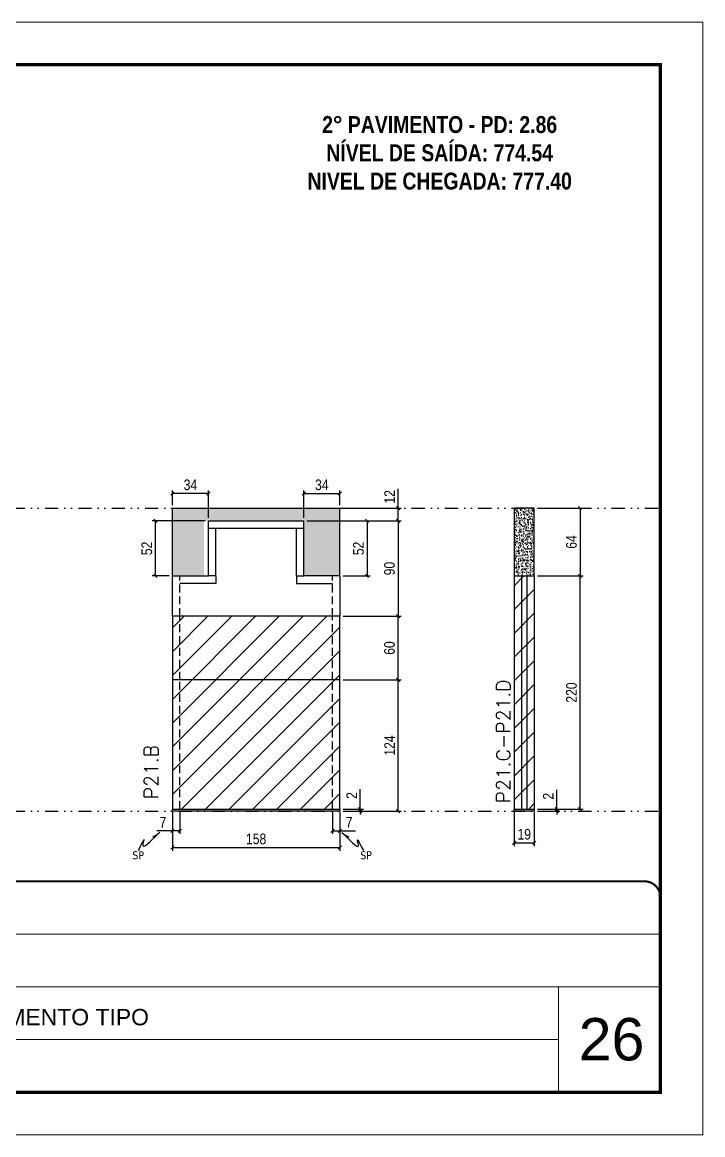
# Model space of a CAD drawing. Extents: x 808 to 7089, y -98 to 17032.
# Drawn here: x 3250 to 3892, y 9091 to 10141 of the extents above; entities that cross this region are included whole.
import ezdxf

# ---------------------------------------------------------------- set-up
doc = ezdxf.new("R2010")
doc.units = 0
for name, pattern in [('CONTINUO', [0]), ('DASHED', [0.75, 0.5, -0.25]), ('DIVIDE2', [0.625, 0.25, -0.125, 0, -0.125, 0, -0.125]), ('HIDDEN', [0.375, 0.25, -0.125])]:
    doc.linetypes.add(name, pattern=pattern)
for name, color, linetype, lineweight in [('CARIMBO', 255, 'Continuous', 9), ('Folhas', 255, 'Continuous', 9), ('REAPROVEITAMENTO', 251, 'Continuous', 9), ('SARRAFO DE PRESSAO', 251, 'DASHED', 9), ('Texto Seção', 7, 'Continuous', 15)]:
    doc.layers.add(name, color=color, linetype=linetype, lineweight=lineweight)
for name, color, linetype in [('COTA', 241, 'Continuous'), ('NOMENCLATURA', 7, 'Continuous'), ('Nível', 160, 'Continuous'), ('Painéis', 200, 'Continuous'), ('SARR_2.2x7', 40, 'Continuous'), ('Sarrafo de Pressão', 42, 'HIDDEN'), ('texto', 7, 'Continuous')]:
    doc.layers.add(name, color=color, linetype=linetype)
doc.styles.add('ARIAL', font='arial.ttf')
doc.styles.add('COTA TECNICA', font='techl___.ttf', dxfattribs={"height": 10})
doc.styles.add('COTA TECNICA-50', font='techl___.ttf', dxfattribs={"height": 10})
doc.styles.add('REGUA-120', font='ROMANS.shx', dxfattribs={"height": 15})
doc.styles.add('ROMANC', font='techb___.ttf', dxfattribs={"height": 2.5})
doc.styles.get("Standard").update_dxf_attribs({"font": 'arial.ttf'})
doc.dimstyles.new('COTA PAINEL-50', dxfattribs={"dimtxt": 10, "dimasz": 3, "dimexe": 3, "dimexo": 3, "dimgap": 3, "dimtad": 1, "dimdec": 1, "dimzin": 12, "dimdsep": 46, "dimtxsty": 'COTA TECNICA-50', "dimblk1": 'OBLIQUE', "dimblk2": 'OBLIQUE', "dimsah": 1, "dimcen": 0.9, "dimclrd": 4, "dimclre": 4, "dimclrt": 240, "dimadec": 1, "dimazin": 3, "dimtfac": 1, "dimtdec": 1, "dimtmove": 0, "dimatfit": 3, "dimfxl": 1, "dimtolj": 1, "dimtzin": 12, "dimarcsym": 0})
doc.dimstyles.new('PAINEL', dxfattribs={"dimtxt": 10, "dimasz": 3, "dimexe": 3, "dimexo": 3, "dimgap": 3, "dimtad": 1, "dimdec": 1, "dimzin": 12, "dimdsep": 46, "dimtxsty": 'COTA TECNICA', "dimblk1": 'OBLIQUE', "dimblk2": 'OBLIQUE', "dimsah": 1, "dimcen": 0.9, "dimclrd": 4, "dimclre": 4, "dimclrt": 240, "dimadec": 1, "dimazin": 3, "dimtfac": 1, "dimtdec": 1, "dimtmove": 0, "dimatfit": 3, "dimfxl": 1, "dimtolj": 1, "dimtzin": 12, "dimarcsym": 0})
doc.dimstyles.get("Standard").update_dxf_attribs({"dimtxt": 0.18, "dimasz": 0.18, "dimexe": 0.18, "dimexo": 0.0625, "dimgap": 0.09, "dimtad": 0, "dimtih": 1, "dimtoh": 1, "dimdec": 4, "dimzin": 0, "dimdsep": 46, "dimtxsty": 'Standard', "dimcen": 0.09, "dimadec": 0, "dimazin": 0, "dimtfac": 1, "dimtdec": 4, "dimtofl": 0, "dimtmove": 0, "dimatfit": 3, "dimfxl": 1, "dimtolj": 1, "dimtzin": 0, "dimarcsym": 0})

# ---------------------------------------------------------------- blocks, each defined once
blk = doc.blocks.new('9999999999')
at = {"color": 30, "linetype": 'CONTINUO'}
for p, q in [((98564.6, 34379.6), (99584, 34379.6)), ((98564.6, 34329.8), (99488, 34329.8)), ((99584, 34329.8), (99488, 34329.8)), ((99488, 34329.8), (99488, 34230.2)), ((98564.6, 34280), (99488, 34280))]:
    blk.add_line(p, q, dxfattribs=at)
at = {"color": 30, "linetype": 'CONTINUO', "const_width": 2}
blk.add_lwpolyline([(99584, 34230.2), (99584, 34414.4, 0.414214), (99569, 34429.4), (98229, 34429.4, 0.414214), (98214, 34414.4), (98214, 34245.2, 0.414214), (98229, 34230.2), (99584, 34230.2)], format="xyb", dxfattribs=at)
at = {"layer": 'Folhas'}
blk.add_lwpolyline([(98139, 34190.2), (99624, 34190.2), (99624, 35240.2), (98139, 35240.2)], close=True, dxfattribs=at)
at = {"layer": 'Folhas', "color": 30, "const_width": 3}
blk.add_lwpolyline([(98214, 34230.2), (99584, 34230.2), (99584, 35200.2), (98214, 35200.2)], close=True, dxfattribs=at)
at = {"color": 7, "linetype": 'Continuous', "ltscale": 5, "style": 'ARIAL'}
blk.add_text('2°, 3° E PAVIMENTO TIPO', height=15.483, dxfattribs=at).set_placement((98837.7, 34293.5))
blk = doc.blocks.new('_Oblique')
at = {"color": 0, "linetype": 'ByBlock', "lineweight": -2}
blk.add_line((-0.5, -0.5), (0.5, 0.5), dxfattribs=at)
blk = doc.blocks.new('*D970')
at = {"layer": 'COTA', "color": 4, "lineweight": -2, "transparency": 16777216}
for p, q in [((3391.2, 9395.4), (3391.2, 9359.1)), ((3549.2, 9395.4), (3549.2, 9359.1)), ((3391.2, 9362.1), (3549.2, 9362.1))]:
    blk.add_line(p, q, dxfattribs=at)
at = {"layer": 'Defpoints', "color": 0, "transparency": 16777216}
for p in [(3391.2, 9398.4), (3549.2, 9398.4), (3549.2, 9362.1)]:
    blk.add_point(p, dxfattribs=at)
at = {"layer": 'COTA', "color": 4, "lineweight": -2, "transparency": 16777216, "xscale": 3, "yscale": 3, "zscale": 3, "rotation": 180}
blk.add_blockref('_Oblique', (3391.2, 9362.1), dxfattribs=at)
at = {"layer": 'COTA', "color": 4, "lineweight": -2, "transparency": 16777216, "xscale": 3, "yscale": 3, "zscale": 3}
blk.add_blockref('_Oblique', (3549.2, 9362.1), dxfattribs=at)
at = {"layer": 'COTA', "color": 240, "transparency": 16777216, "insert": (3470.2, 9370.2), "char_height": 10, "attachment_point": 5, "style": 'COTA TECNICA'}
blk.add_mtext('\\A1;158', dxfattribs=at)
blk = doc.blocks.new('*D971')
at = {"layer": 'COTA', "color": 4, "lineweight": -2, "transparency": 16777216}
for p, q in [((3391.2, 9393.4), (3391.2, 9374.9)), ((3398.2, 9395.4), (3398.2, 9374.9)), ((3391.2, 9377.9), (3376.4, 9377.9)), ((3398.2, 9377.9), (3391.2, 9377.9))]:
    blk.add_line(p, q, dxfattribs=at)
at = {"layer": 'Defpoints', "color": 0, "transparency": 16777216}
for p in [(3398.2, 9398.4), (3391.2, 9396.4), (3391.2, 9377.9)]:
    blk.add_point(p, dxfattribs=at)
at = {"layer": 'COTA', "color": 4, "lineweight": -2, "transparency": 16777216, "xscale": 3, "yscale": 3, "zscale": 3, "rotation": 180}
blk.add_blockref('_Oblique', (3391.2, 9377.9), dxfattribs=at)
at = {"layer": 'COTA', "color": 4, "lineweight": -2, "transparency": 16777216, "xscale": 3, "yscale": 3, "zscale": 3}
blk.add_blockref('_Oblique', (3398.2, 9377.9), dxfattribs=at)
at = {"layer": 'COTA', "color": 240, "transparency": 16777216, "insert": (3382.3, 9386), "char_height": 10, "attachment_point": 5, "style": 'COTA TECNICA-50'}
blk.add_mtext('\\A1;7', dxfattribs=at)
blk = doc.blocks.new('*D972')
at = {"layer": 'COTA', "color": 4, "lineweight": -2, "transparency": 16777216}
for p, q in [((3542.2, 9395.4), (3542.2, 9374.9)), ((3549.2, 9393.4), (3549.2, 9374.9)), ((3542.2, 9377.9), (3549.2, 9377.9)), ((3549.2, 9377.9), (3563.9, 9377.9))]:
    blk.add_line(p, q, dxfattribs=at)
at = {"layer": 'Defpoints', "color": 0, "transparency": 16777216}
for p in [(3542.2, 9398.4), (3549.2, 9396.4), (3549.2, 9377.9)]:
    blk.add_point(p, dxfattribs=at)
at = {"layer": 'COTA', "color": 4, "lineweight": -2, "transparency": 16777216, "xscale": 3, "yscale": 3, "zscale": 3, "rotation": 180}
blk.add_blockref('_Oblique', (3542.2, 9377.9), dxfattribs=at)
at = {"layer": 'COTA', "color": 4, "lineweight": -2, "transparency": 16777216, "xscale": 3, "yscale": 3, "zscale": 3}
blk.add_blockref('_Oblique', (3549.2, 9377.9), dxfattribs=at)
at = {"layer": 'COTA', "color": 240, "transparency": 16777216, "insert": (3558, 9386), "char_height": 10, "attachment_point": 5, "style": 'COTA TECNICA-50'}
blk.add_mtext('\\A1;7', dxfattribs=at)
blk = doc.blocks.new('*D973')
at = {"layer": 'COTA', "color": 4, "linetype": 'ByBlock', "lineweight": -2, "transparency": 16777216}
for p, q in [((3552.2, 9520.4), (3607.2, 9520.4)), ((3604.2, 9396.4), (3604.2, 9520.4)), ((3552.2, 9396.4), (3607.2, 9396.4))]:
    blk.add_line(p, q, dxfattribs=at)
at = {"layer": 'Defpoints', "color": 0, "linetype": 'ByBlock', "transparency": 16777216}
for p in [(3549.2, 9520.4), (3604.2, 9520.4), (3549.2, 9396.4)]:
    blk.add_point(p, dxfattribs=at)
at = {"layer": 'COTA', "color": 4, "linetype": 'ByBlock', "lineweight": -2, "transparency": 16777216, "xscale": 3, "yscale": 3, "zscale": 3}
for p, rotation in [((3604.2, 9520.4), 90), ((3604.2, 9396.4), 270)]:
    blk.add_blockref('_Oblique', p, dxfattribs=dict(at, rotation=rotation))
at = {"layer": 'COTA', "color": 240, "linetype": 'ByBlock', "transparency": 16777216, "insert": (3596.2, 9458.4), "char_height": 10, "attachment_point": 5, "rotation": 90, "style": 'COTA TECNICA'}
blk.add_mtext('\\A1;124', dxfattribs=at)
blk = doc.blocks.new('*D974')
at = {"layer": 'COTA', "color": 4, "lineweight": -2, "transparency": 16777216}
for p, q in [((3568.4, 9398.4), (3568.4, 9417.2)), ((3552.2, 9398.4), (3571.4, 9398.4)), ((3568.4, 9396.4), (3568.4, 9398.4)), ((3552.2, 9396.4), (3571.4, 9396.4)), ((3568.4, 9396.4), (3568.4, 9393.4))]:
    blk.add_line(p, q, dxfattribs=at)
at = {"layer": 'Defpoints', "color": 0, "transparency": 16777216}
for p in [(3549.2, 9398.4), (3549.2, 9396.4), (3568.4, 9396.4)]:
    blk.add_point(p, dxfattribs=at)
at = {"layer": 'COTA', "color": 4, "lineweight": -2, "transparency": 16777216, "xscale": 3, "yscale": 3, "zscale": 3}
for p, rotation in [((3568.4, 9398.4), 270), ((3568.4, 9396.4), 90)]:
    blk.add_blockref('_Oblique', p, dxfattribs=dict(at, rotation=rotation))
at = {"layer": 'COTA', "color": 240, "transparency": 16777216, "insert": (3560.4, 9411.2), "char_height": 10, "attachment_point": 5, "rotation": 90, "style": 'COTA TECNICA-50'}
blk.add_mtext('\\A1;2', dxfattribs=at)
blk = doc.blocks.new('*D975')
at = {"layer": 'COTA', "color": 4, "linetype": 'ByBlock', "lineweight": -2, "transparency": 16777216}
for p, q in [((3552.2, 9520.4), (3607.2, 9520.4)), ((3604.2, 9396.4), (3604.2, 9520.4)), ((3552.2, 9396.4), (3607.2, 9396.4))]:
    blk.add_line(p, q, dxfattribs=at)
at = {"layer": 'Defpoints', "color": 0, "linetype": 'ByBlock', "transparency": 16777216}
for p in [(3549.2, 9520.4), (3604.2, 9520.4), (3549.2, 9396.4)]:
    blk.add_point(p, dxfattribs=at)
at = {"layer": 'COTA', "color": 4, "linetype": 'ByBlock', "lineweight": -2, "transparency": 16777216, "xscale": 3, "yscale": 3, "zscale": 3}
for p, rotation in [((3604.2, 9520.4), 90), ((3604.2, 9396.4), 270)]:
    blk.add_blockref('_Oblique', p, dxfattribs=dict(at, rotation=rotation))
at = {"layer": 'COTA', "color": 240, "linetype": 'ByBlock', "transparency": 16777216, "insert": (3596.2, 9458.4), "char_height": 10, "attachment_point": 5, "rotation": 90, "style": 'COTA TECNICA'}
blk.add_mtext('\\A1;124', dxfattribs=at)
blk = doc.blocks.new('*D976')
at = {"layer": 'COTA', "color": 4, "lineweight": -2, "transparency": 16777216}
for p, q in [((3713.7, 9395.4), (3713.7, 9363.5)), ((3732.7, 9395.4), (3732.7, 9363.5)), ((3713.7, 9366.5), (3732.7, 9366.5))]:
    blk.add_line(p, q, dxfattribs=at)
at = {"layer": 'Defpoints', "color": 0, "transparency": 16777216}
for p in [(3713.7, 9398.4), (3732.7, 9398.4), (3732.7, 9366.5)]:
    blk.add_point(p, dxfattribs=at)
at = {"layer": 'COTA', "color": 4, "lineweight": -2, "transparency": 16777216, "xscale": 3, "yscale": 3, "zscale": 3, "rotation": 180}
blk.add_blockref('_Oblique', (3713.7, 9366.5), dxfattribs=at)
at = {"layer": 'COTA', "color": 4, "lineweight": -2, "transparency": 16777216, "xscale": 3, "yscale": 3, "zscale": 3}
blk.add_blockref('_Oblique', (3732.7, 9366.5), dxfattribs=at)
at = {"layer": 'COTA', "color": 240, "transparency": 16777216, "insert": (3723.2, 9374.6), "char_height": 10, "attachment_point": 5, "style": 'COTA TECNICA'}
blk.add_mtext('\\A1;19', dxfattribs=at)
blk = doc.blocks.new('*D977')
at = {"layer": 'COTA', "color": 4, "lineweight": -2, "transparency": 16777216}
for p, q in [((3753.9, 9398.4), (3753.9, 9416.6)), ((3735.7, 9398.4), (3756.9, 9398.4)), ((3753.9, 9396.4), (3753.9, 9398.4)), ((3735.7, 9396.4), (3756.9, 9396.4)), ((3753.9, 9396.4), (3753.9, 9393.4))]:
    blk.add_line(p, q, dxfattribs=at)
at = {"layer": 'Defpoints', "color": 0, "transparency": 16777216}
for p in [(3732.7, 9398.4), (3753.9, 9398.4), (3732.7, 9396.4)]:
    blk.add_point(p, dxfattribs=at)
at = {"layer": 'COTA', "color": 4, "lineweight": -2, "transparency": 16777216, "xscale": 3, "yscale": 3, "zscale": 3}
for p, rotation in [((3753.9, 9398.4), 270), ((3753.9, 9396.4), 90)]:
    blk.add_blockref('_Oblique', p, dxfattribs=dict(at, rotation=rotation))
at = {"layer": 'COTA', "color": 240, "transparency": 16777216, "insert": (3745.9, 9410.5), "char_height": 10, "attachment_point": 5, "rotation": 90, "style": 'COTA TECNICA-50'}
blk.add_mtext('\\A1;2', dxfattribs=at)
blk = doc.blocks.new('*D1835')
at = {"layer": 'COTA', "color": 4, "linetype": 'ByBlock', "lineweight": -2, "transparency": 16777216}
for p, q in [((3735.7, 9682.5), (3778.9, 9682.5)), ((3775.9, 9682.5), (3775.9, 9618.4)), ((3735.7, 9618.4), (3778.9, 9618.4))]:
    blk.add_line(p, q, dxfattribs=at)
at = {"layer": 'Defpoints', "color": 0, "linetype": 'ByBlock', "transparency": 16777216}
for p in [(3732.7, 9682.5), (3732.7, 9618.4), (3775.9, 9618.4)]:
    blk.add_point(p, dxfattribs=at)
at = {"layer": 'COTA', "color": 4, "linetype": 'ByBlock', "lineweight": -2, "transparency": 16777216, "xscale": 3, "yscale": 3, "zscale": 3}
for p, rotation in [((3775.9, 9682.5), 90), ((3775.9, 9618.4), 270)]:
    blk.add_blockref('_Oblique', p, dxfattribs=dict(at, rotation=rotation))
at = {"layer": 'COTA', "color": 240, "linetype": 'ByBlock', "transparency": 16777216, "insert": (3767.8, 9650.5), "char_height": 10, "attachment_point": 5, "rotation": 90, "style": 'COTA TECNICA'}
blk.add_mtext('\\A1;64', dxfattribs=at)
blk = doc.blocks.new('*D1836')
at = {"layer": 'COTA', "color": 4, "lineweight": -2, "transparency": 16777216}
for p, q in [((3735.7, 9618.4), (3778.9, 9618.4)), ((3775.9, 9398.4), (3775.9, 9618.4)), ((3735.7, 9398.4), (3778.9, 9398.4))]:
    blk.add_line(p, q, dxfattribs=at)
at = {"layer": 'Defpoints', "color": 0, "transparency": 16777216}
for p in [(3732.7, 9618.4), (3775.9, 9618.4), (3732.7, 9398.4)]:
    blk.add_point(p, dxfattribs=at)
at = {"layer": 'COTA', "color": 4, "lineweight": -2, "transparency": 16777216, "xscale": 3, "yscale": 3, "zscale": 3}
for p, rotation in [((3775.9, 9618.4), 90), ((3775.9, 9398.4), 270)]:
    blk.add_blockref('_Oblique', p, dxfattribs=dict(at, rotation=rotation))
at = {"layer": 'COTA', "color": 240, "transparency": 16777216, "insert": (3767.8, 9508.4), "char_height": 10, "attachment_point": 5, "rotation": 90, "style": 'COTA TECNICA-50'}
blk.add_mtext('\\A1;220', dxfattribs=at)
blk = doc.blocks.new('*D978')
at = {"layer": 'COTA', "color": 4, "lineweight": -2, "transparency": 16777216}
for p, q in [((3604.2, 9682.4), (3604.2, 9700.8)), ((3518.2, 9682.4), (3607.2, 9682.4)), ((3604.2, 9670.4), (3604.2, 9682.4)), ((3552.2, 9670.4), (3607.2, 9670.4))]:
    blk.add_line(p, q, dxfattribs=at)
at = {"layer": 'Defpoints', "color": 0, "transparency": 16777216}
for p in [(3515.2, 9682.4), (3604.2, 9682.4), (3549.2, 9670.4)]:
    blk.add_point(p, dxfattribs=at)
at = {"layer": 'COTA', "color": 4, "lineweight": -2, "transparency": 16777216, "xscale": 3, "yscale": 3, "zscale": 3}
for p, rotation in [((3604.2, 9682.4), 90), ((3604.2, 9670.4), 270)]:
    blk.add_blockref('_Oblique', p, dxfattribs=dict(at, rotation=rotation))
at = {"layer": 'COTA', "color": 240, "transparency": 16777216, "insert": (3596.2, 9693.1), "char_height": 10, "attachment_point": 5, "rotation": 90, "style": 'COTA TECNICA-50'}
blk.add_mtext('\\A1;12', dxfattribs=at)
blk = doc.blocks.new('*D979')
at = {"layer": 'COTA', "color": 4, "lineweight": -2, "transparency": 16777216}
for p, q in [((3552.2, 9670.4), (3607.2, 9670.4)), ((3604.2, 9670.4), (3604.2, 9580.4)), ((3552.2, 9580.4), (3607.2, 9580.4))]:
    blk.add_line(p, q, dxfattribs=at)
at = {"layer": 'Defpoints', "color": 0, "transparency": 16777216}
for p in [(3549.2, 9670.4), (3549.2, 9580.4), (3604.2, 9580.4)]:
    blk.add_point(p, dxfattribs=at)
at = {"layer": 'COTA', "color": 4, "lineweight": -2, "transparency": 16777216, "xscale": 3, "yscale": 3, "zscale": 3}
for p, rotation in [((3604.2, 9670.4), 90), ((3604.2, 9580.4), 270)]:
    blk.add_blockref('_Oblique', p, dxfattribs=dict(at, rotation=rotation))
at = {"layer": 'COTA', "color": 240, "transparency": 16777216, "insert": (3596.1, 9625.4), "char_height": 10, "attachment_point": 5, "rotation": 90, "style": 'COTA TECNICA-50'}
blk.add_mtext('\\A1;90', dxfattribs=at)
blk = doc.blocks.new('*D980')
at = {"layer": 'COTA', "color": 4, "lineweight": -2, "transparency": 16777216}
for p, q in [((3391.2, 9685.4), (3391.2, 9699.2)), ((3425.2, 9696.2), (3391.2, 9696.2)), ((3425.2, 9673.4), (3425.2, 9699.2))]:
    blk.add_line(p, q, dxfattribs=at)
at = {"layer": 'Defpoints', "color": 0, "transparency": 16777216}
for p in [(3391.2, 9696.2), (3391.2, 9682.4), (3425.2, 9670.4)]:
    blk.add_point(p, dxfattribs=at)
at = {"layer": 'COTA', "color": 4, "lineweight": -2, "transparency": 16777216, "xscale": 3, "yscale": 3, "zscale": 3, "rotation": 180}
blk.add_blockref('_Oblique', (3391.2, 9696.2), dxfattribs=at)
at = {"layer": 'COTA', "color": 4, "lineweight": -2, "transparency": 16777216, "xscale": 3, "yscale": 3, "zscale": 3}
blk.add_blockref('_Oblique', (3425.2, 9696.2), dxfattribs=at)
at = {"layer": 'COTA', "color": 240, "transparency": 16777216, "insert": (3408.2, 9704.4), "char_height": 10, "attachment_point": 5, "style": 'COTA TECNICA'}
blk.add_mtext('\\A1;34', dxfattribs=at)
blk = doc.blocks.new('*D981')
at = {"layer": 'COTA', "color": 4, "lineweight": -2, "transparency": 16777216}
for p, q in [((3552.2, 9580.4), (3607.2, 9580.4)), ((3604.2, 9520.4), (3604.2, 9580.4)), ((3552.2, 9520.4), (3607.2, 9520.4))]:
    blk.add_line(p, q, dxfattribs=at)
at = {"layer": 'Defpoints', "color": 0, "transparency": 16777216}
for p in [(3549.2, 9580.4), (3604.2, 9580.4), (3549.2, 9520.4)]:
    blk.add_point(p, dxfattribs=at)
at = {"layer": 'COTA', "color": 4, "lineweight": -2, "transparency": 16777216, "xscale": 3, "yscale": 3, "zscale": 3}
for p, rotation in [((3604.2, 9580.4), 90), ((3604.2, 9520.4), 270)]:
    blk.add_blockref('_Oblique', p, dxfattribs=dict(at, rotation=rotation))
at = {"layer": 'COTA', "color": 240, "transparency": 16777216, "insert": (3596.1, 9550.4), "char_height": 10, "attachment_point": 5, "rotation": 90, "style": 'COTA TECNICA'}
blk.add_mtext('\\A1;60', dxfattribs=at)
blk = doc.blocks.new('*D1837')
at = {"layer": 'COTA', "color": 4, "lineweight": -2, "transparency": 16777216}
for p, q in [((3422.2, 9670.4), (3372.2, 9670.4)), ((3375.2, 9618.4), (3375.2, 9670.4)), ((3388.2, 9618.4), (3372.2, 9618.4))]:
    blk.add_line(p, q, dxfattribs=at)
at = {"layer": 'Defpoints', "color": 0, "transparency": 16777216}
for p in [(3375.2, 9670.4), (3425.2, 9670.4), (3391.2, 9618.4)]:
    blk.add_point(p, dxfattribs=at)
at = {"layer": 'COTA', "color": 4, "lineweight": -2, "transparency": 16777216, "xscale": 3, "yscale": 3, "zscale": 3}
for p, rotation in [((3375.2, 9670.4), 90), ((3375.2, 9618.4), 270)]:
    blk.add_blockref('_Oblique', p, dxfattribs=dict(at, rotation=rotation))
at = {"layer": 'COTA', "color": 240, "transparency": 16777216, "insert": (3367.1, 9644.4), "char_height": 10, "attachment_point": 5, "rotation": 90, "style": 'COTA TECNICA'}
blk.add_mtext('\\A1;52', dxfattribs=at)
blk = doc.blocks.new('*D1838')
at = {"layer": 'COTA', "color": 4, "lineweight": -2, "transparency": 16777216}
for p, q in [((3518.2, 9670.4), (3577.9, 9670.4)), ((3574.9, 9670.4), (3574.9, 9618.4)), ((3552.2, 9618.4), (3577.9, 9618.4))]:
    blk.add_line(p, q, dxfattribs=at)
at = {"layer": 'Defpoints', "color": 0, "transparency": 16777216}
for p in [(3515.2, 9670.4), (3549.2, 9618.4), (3574.9, 9618.4)]:
    blk.add_point(p, dxfattribs=at)
at = {"layer": 'COTA', "color": 4, "lineweight": -2, "transparency": 16777216, "xscale": 3, "yscale": 3, "zscale": 3}
for p, rotation in [((3574.9, 9670.4), 90), ((3574.9, 9618.4), 270)]:
    blk.add_blockref('_Oblique', p, dxfattribs=dict(at, rotation=rotation))
at = {"layer": 'COTA', "color": 240, "transparency": 16777216, "insert": (3566.8, 9644.4), "char_height": 10, "attachment_point": 5, "rotation": 90, "style": 'COTA TECNICA'}
blk.add_mtext('\\A1;52', dxfattribs=at)
blk = doc.blocks.new('*D1839')
at = {"layer": 'COTA', "color": 4, "lineweight": -2, "transparency": 16777216}
for p, q in [((3515.2, 9673.4), (3515.2, 9699.2)), ((3515.2, 9696.2), (3549.2, 9696.2)), ((3549.2, 9685.4), (3549.2, 9699.2))]:
    blk.add_line(p, q, dxfattribs=at)
at = {"layer": 'Defpoints', "color": 0, "transparency": 16777216}
for p in [(3549.2, 9696.2), (3549.2, 9682.4), (3515.2, 9670.4)]:
    blk.add_point(p, dxfattribs=at)
at = {"layer": 'COTA', "color": 4, "lineweight": -2, "transparency": 16777216, "xscale": 3, "yscale": 3, "zscale": 3, "rotation": 180}
blk.add_blockref('_Oblique', (3515.2, 9696.2), dxfattribs=at)
at = {"layer": 'COTA', "color": 4, "lineweight": -2, "transparency": 16777216, "xscale": 3, "yscale": 3, "zscale": 3}
blk.add_blockref('_Oblique', (3549.2, 9696.2), dxfattribs=at)
at = {"layer": 'COTA', "color": 240, "transparency": 16777216, "insert": (3532.2, 9704.4), "char_height": 10, "attachment_point": 5, "style": 'COTA TECNICA'}
blk.add_mtext('\\A1;34', dxfattribs=at)

msp = doc.modelspace()

# ---------------------------------------------------------------- hatches: boundary and pattern name
at = {"layer": 'COTA', "linetype": 'ByBlock'}
h = msp.add_hatch(dxfattribs=at)
h.set_pattern_fill('AR-CONC', color=256, scale=0.03)
h.set_pattern_definition([(50, (-5078.925, 5570.448), (5.46554, -0.4781726), [0.5715, -6.2865]), (355, (-5078.925, 5570.448), (-1.0573026, 5.7317054), [0.4572, -5.0292175]), (100.451445, (-5078.4696, 5570.408), (4.4082374, 5.2535326), [0.4857003, -5.3427073]), (46.1842, (-5078.925, 5571.972), (8.132371, -1.26127), [0.85725, -9.42975]), (96.63556, (-5078.247, 5571.867), (7.122124, 7.422784), [0.728551, -8.014068]), (351.18415, (-5078.925, 5571.972), (7.122124, 7.422784), [0.685799, -7.543792]), (21, (-5078.163, 5571.591), (4.5484317, -3.067956), [0.5715, -6.2865]), (326, (-5078.163, 5571.591), (1.854061, 5.525639), [0.4572, -5.0292]), (71.451445, (-5077.784, 5571.3353), (6.4024926, 2.457683), [0.4857003, -5.342698]), (37.5, (-5078.925, 5570.448), (0.0926581, 2.53665117), [0, -4.96824, 0, -5.1054, 0, -5.04825]), (7.5, (-5078.925, 5570.448), (2.0045899, 3.00541724), [0, -2.91084, 0, -4.85394, 0, -1.92405]), (327.5, (-5080.6243, 5570.448), (4.06771786, -0.1718623), [0, -1.905, 0, -5.9436, 0, -7.8867]), (317.5, (-5081.3863, 5570.448), (4.4438754, 0.7627947), [0, -2.4765, 0, -3.94716, 0, -5.6007])])
h.paths.add_polyline_path([(3421.16, 9670.44), (3515.16, 9670.44), (3515.16, 9618.44), (3549.16, 9618.44), (3549.16, 9682.44), (3391.16, 9682.44), (3391.16, 9618.44), (3421.16, 9618.44)])
h = msp.add_hatch(dxfattribs=at)
h.set_pattern_fill('AR-CONC', color=256, scale=0.03)
h.set_pattern_definition([(50, (-5375.463, 5534.472), (5.46554, -0.4781726), [0.5715, -6.2865]), (355, (-5375.463, 5534.472), (-1.0573026, 5.7317054), [0.4572, -5.0292175]), (100.451445, (-5375.0075, 5534.432), (4.4082374, 5.2535326), [0.4857003, -5.3427073]), (46.1842, (-5375.463, 5535.996), (8.132371, -1.26127), [0.85725, -9.42975]), (96.63556, (-5374.785, 5535.891), (7.122124, 7.422784), [0.728551, -8.014068]), (351.18415, (-5375.463, 5535.996), (7.122124, 7.422784), [0.685799, -7.543792]), (21, (-5374.701, 5535.615), (4.5484317, -3.067956), [0.5715, -6.2865]), (326, (-5374.701, 5535.615), (1.854061, 5.525639), [0.4572, -5.0292]), (71.451445, (-5374.322, 5535.359), (6.4024926, 2.457683), [0.4857003, -5.342698]), (37.5, (-5375.463, 5534.4719), (0.0926581, 2.53665117), [0, -4.96824, 0, -5.1054, 0, -5.04825]), (7.5, (-5375.463, 5534.472), (2.0045899, 3.00541724), [0, -2.91084, 0, -4.85394, 0, -1.92405]), (327.5, (-5377.1622, 5534.4719), (4.06771786, -0.1718623), [0, -1.905, 0, -5.9436, 0, -7.8867]), (317.5, (-5377.9242, 5534.472), (4.4438754, 0.7627947), [0, -2.4765, 0, -3.94716, 0, -5.6007])])
h.paths.add_polyline_path([(3732.66, 9682.46), (3713.66, 9682.46), (3713.66, 9618.44), (3732.66, 9618.44)])
at = {"layer": 'REAPROVEITAMENTO', "linetype": 'ByBlock'}
h = msp.add_hatch(dxfattribs=at)
h.set_pattern_fill('ANSI31', color=256, scale=5, style=2)
h.set_pattern_definition([(45, (127.485, 298.037), (-11.22532, 11.22532), [])])
h.paths.add_polyline_path([(3732.66, 9398.44), (3732.66, 9618.44), (3713.66, 9618.44), (3713.66, 9398.44)])
h = msp.add_hatch(dxfattribs=at)
h.set_pattern_fill('ANSI31', color=256, scale=5, style=2)
h.set_pattern_definition([(45, (-199.013, 344.037), (-11.22532, 11.22532), [])])
h.paths.add_polyline_path([(3549.16, 9580.44), (3391.16, 9580.44), (3391.16, 9398.44), (3549.16, 9398.44)])

# ---------------------------------------------------------------- linework, layer by layer
at = {"layer": 'COTA', "linetype": 'ByBlock'}
for p, q in [((3391.16, 9682.44), (3391.16, 9682.44)), ((3391.16, 9618.44), (3391.16, 9682.44)), ((3391.16, 9682.44), (3549.16, 9682.44)), ((3549.16, 9618.44), (3549.16, 9682.44))]:
    msp.add_line(p, q, dxfattribs=at)
msp.add_lwpolyline([(3713.66, 9618.44), (3732.66, 9618.44), (3732.66, 9682.46), (3713.66, 9682.46)], close=True, dxfattribs=at)
at = {"layer": 'Nível', "color": 4, "linetype": 'DIVIDE2', "ltscale": 50}
for p, q in [((2830.71, 9682.44), (3851.67, 9682.44)), ((2830.71, 9396.44), (3851.67, 9396.44))]:
    msp.add_line(p, q, dxfattribs=at)
at = {"layer": 'Painéis'}
for p, q in [((3425.16, 9618.44), (3425.16, 9670.44)), ((3425.16, 9670.44), (3515.16, 9670.44)), ((3515.16, 9618.44), (3515.16, 9670.44)), ((3391.16, 9580.44), (3391.16, 9618.44)), ((3391.16, 9618.44), (3425.16, 9618.44)), ((3549.16, 9618.44), (3515.16, 9618.44)), ((3549.16, 9618.44), (3549.16, 9580.44)), ((3713.66, 9618.44), (3713.66, 9398.44)), ((3713.66, 9618.44), (3732.66, 9618.44)), ((3732.66, 9618.44), (3732.66, 9398.44)), ((3549.16, 9520.44), (3391.16, 9520.44)), ((3713.66, 9398.44), (3732.66, 9398.44)), ((3713.66, 9398.44), (3732.66, 9398.44)), ((3713.66, 9396.44), (3713.66, 9398.44)), ((3732.66, 9398.44), (3732.66, 9396.44)), ((3732.66, 9396.44), (3713.66, 9396.44))]:
    msp.add_line(p, q, dxfattribs=at)
msp.add_lwpolyline([(3549.16, 9520.44), (3549.16, 9580.44), (3391.16, 9580.44), (3391.16, 9520.44)], dxfattribs=at)
for points in [[(3549.16, 9520.44), (3391.16, 9520.44), (3391.16, 9398.44), (3549.16, 9398.44)], [(3549.16, 9396.44), (3391.16, 9396.44), (3391.16, 9398.44), (3549.16, 9398.44)]]:
    msp.add_lwpolyline(points, close=True, dxfattribs=at)
at = {"layer": 'SARR_2.2x7'}
for p, q in [((3425.16, 9663.44), (3515.16, 9663.44)), ((3432.16, 9618.44), (3432.16, 9663.44)), ((3508.16, 9618.44), (3508.16, 9663.44)), ((3432.16, 9618.44), (3425.16, 9618.44)), ((3432.16, 9618.44), (3432.16, 9611.44)), ((3508.16, 9618.44), (3515.16, 9618.44)), ((3508.16, 9618.44), (3508.16, 9611.44)), ((3720.66, 9618.44), (3720.66, 9398.44)), ((3725.66, 9618.44), (3725.66, 9398.44)), ((3432.16, 9611.44), (3398.16, 9611.44)), ((3508.16, 9611.44), (3542.16, 9611.44))]:
    msp.add_line(p, q, dxfattribs=at)
at = {"layer": 'Sarrafo de Pressão', "ltscale": 30}
for p, q in [((3398.16, 9580.44), (3398.16, 9618.44)), ((3542.16, 9580.44), (3542.16, 9618.44)), ((3398.16, 9520.44), (3398.16, 9580.44)), ((3542.16, 9520.44), (3542.16, 9580.44)), ((3398.16, 9398.44), (3398.16, 9520.44)), ((3542.16, 9398.44), (3542.16, 9520.44))]:
    msp.add_line(p, q, dxfattribs=at)

# ---------------------------------------------------------------- block references
at = {"layer": 'SARRAFO DE PRESSAO', "color": 6, "linetype": 'ByBlock'}
msp.add_blockref('9999999999', (-95732.31, -25099.18), dxfattribs=at)

# ---------------------------------------------------------------- texts
at = {"layer": 'CARIMBO', "style": 'ARIAL'}
msp.add_text('26', height=40, dxfattribs=at).set_placement((3774.53, 9161.17))
at = {"layer": 'NOMENCLATURA', "color": 2, "insert": (3643.41, 10079.17), "char_height": 16, "attachment_point": 2, "style": 'ROMANC'}
msp.add_mtext_dynamic_manual_height_columns('\\P2° PAVIMENTO - PD: 2.86\\PNÍVEL DE SAÍDA: 774.54\\PNIVEL DE CHEGADA: 777.40', width=328.3607, gutter_width=1, heights=[0], dxfattribs=at)
at = {"layer": 'texto', "color": 0, "char_height": 7.5, "attachment_point": 5}
for insert in [(3358.91, 9354.76), (3573.94, 9354.76)]:
    msp.add_mtext('{\\fTahoma|b0|i0|c0|p34;\\C4;SP}', dxfattribs=dict(at, insert=insert))
at = {"layer": 'Texto Seção', "char_height": 13, "width": 285.3299, "attachment_point": 7, "rotation": 90, "style": 'REGUA-120'}
for s, insert in [('P21.C-P21.D', (3709.95, 9403.85)), ('P21.B', (3377.69, 9407.69))]:
    msp.add_mtext(s, dxfattribs=dict(at, insert=insert))

# ---------------------------------------------------------------- dimensions: what is measured, and where the dimension line sits
at = {"layer": 'COTA'}
for base, p1, p2, dimstyle, picture, middle in [((3391.16, 9696.17), (3425.16, 9670.44), (3391.16, 9682.44), 'PAINEL', '*D980', (3408.16, 9704.39)), ((3549.16, 9696.17), (3515.16, 9670.44), (3549.16, 9682.44), 'PAINEL', '*D1839', (3532.16, 9704.39)), ((3549.16, 9377.93), (3542.16, 9398.44), (3549.16, 9396.44), 'COTA PAINEL-50', '*D972', (3558.03, 9386))]:
    dim = msp.add_linear_dim(base=base, p1=p1, p2=p2, dimstyle=dimstyle, dxfattribs=at)
    dim.commit()
    dim.dimension.update_dxf_attribs({"geometry": picture, "text_midpoint": middle})
for base, p1, p2, angle, dimstyle, picture, middle in [((3604.24, 9682.44), (3549.16, 9670.44), (3515.16, 9682.44), 90, 'COTA PAINEL-50', '*D978', (3596.19, 9693.1)), ((3375.17, 9670.44), (3391.16, 9618.44), (3425.16, 9670.44), 90, 'PAINEL', '*D1837', (3367.06, 9644.44)), ((3574.93, 9618.44), (3515.16, 9670.44), (3549.16, 9618.44), 90, 'PAINEL', '*D1838', (3566.82, 9644.44)), ((3604.24, 9580.44), (3549.16, 9670.44), (3549.16, 9580.44), 90, 'COTA PAINEL-50', '*D979', (3596.11, 9625.44)), ((3775.87, 9618.44), (3732.66, 9398.44), (3732.66, 9618.44), 90, 'COTA PAINEL-50', '*D1836', (3767.77, 9508.44)), ((3604.24, 9580.44), (3549.16, 9520.44), (3549.16, 9580.44), 90, 'PAINEL', '*D981', (3596.14, 9550.44)), ((3391.16, 9377.93), (3398.16, 9398.44), (3391.16, 9396.44), 180, 'COTA PAINEL-50', '*D971', (3382.3, 9386))]:
    dim = msp.add_linear_dim(base=base, p1=p1, p2=p2, angle=angle, dimstyle=dimstyle, dxfattribs=at)
    dim.commit()
    dim.dimension.update_dxf_attribs({"geometry": picture, "text_midpoint": middle})
at = {"layer": 'COTA', "linetype": 'ByBlock'}
dim = msp.add_linear_dim(base=(3775.87, 9618.44), p1=(3732.66, 9682.46), p2=(3732.66, 9618.44), angle=90, dimstyle='PAINEL', dxfattribs=at)
dim.commit()
dim.dimension.update_dxf_attribs({"geometry": '*D1835', "text_midpoint": (3767.77, 9650.45)})
for picture in ['*D973', '*D975']:
    dim = msp.add_aligned_dim(p1=(3549.16, 9396.44), p2=(3549.16, 9520.44), distance=-55.08, dimstyle='PAINEL', dxfattribs=at)
    dim.commit()
    dim.dimension.update_dxf_attribs({"geometry": picture, "text_midpoint": (3596.17, 9458.44)})
at = {"layer": 'COTA'}
for base, p1, p2, picture, middle in [((3568.42, 9396.44), (3549.16, 9398.44), (3549.16, 9396.44), '*D974', (3568.42, 9411.19)), ((3753.85, 9398.44), (3732.66, 9396.44), (3732.66, 9398.44), '*D977', (3753.85, 9410.5))]:
    dim = msp.add_linear_dim(base=base, p1=p1, p2=p2, angle=90, dimstyle='COTA PAINEL-50', dxfattribs=at)
    dim.commit()
    dim.dimension.update_dxf_attribs({"geometry": picture, "text_midpoint": middle, "dimtype": 160})
for base, p1, p2, picture, middle in [((3549.16, 9362.08), (3391.16, 9398.44), (3549.16, 9398.44), '*D970', (3470.16, 9370.21)), ((3732.66, 9366.55), (3713.66, 9398.44), (3732.66, 9398.44), '*D976', (3723.16, 9374.63))]:
    dim = msp.add_linear_dim(base=base, p1=p1, p2=p2, dimstyle='PAINEL', override={"dimarcsym": 2}, dxfattribs=at)
    dim.commit()
    dim.dimension.update_dxf_attribs({"geometry": picture, "text_midpoint": middle})

# ---------------------------------------------------------------- leaders
at = {"layer": 'COTA', "path_type": 1}
for points in [[(3379.33, 9376.26), (3363.55, 9364.42), (3364.47, 9369.23), (3358.92, 9359.45)], [(3550.99, 9376.26), (3566.78, 9364.42), (3565.85, 9369.23), (3571.4, 9359.45)]]:
    msp.add_leader(points, dimstyle='Standard', override={"dimasz": 8}, dxfattribs=at)

doc.saveas('drawing.dxf')
